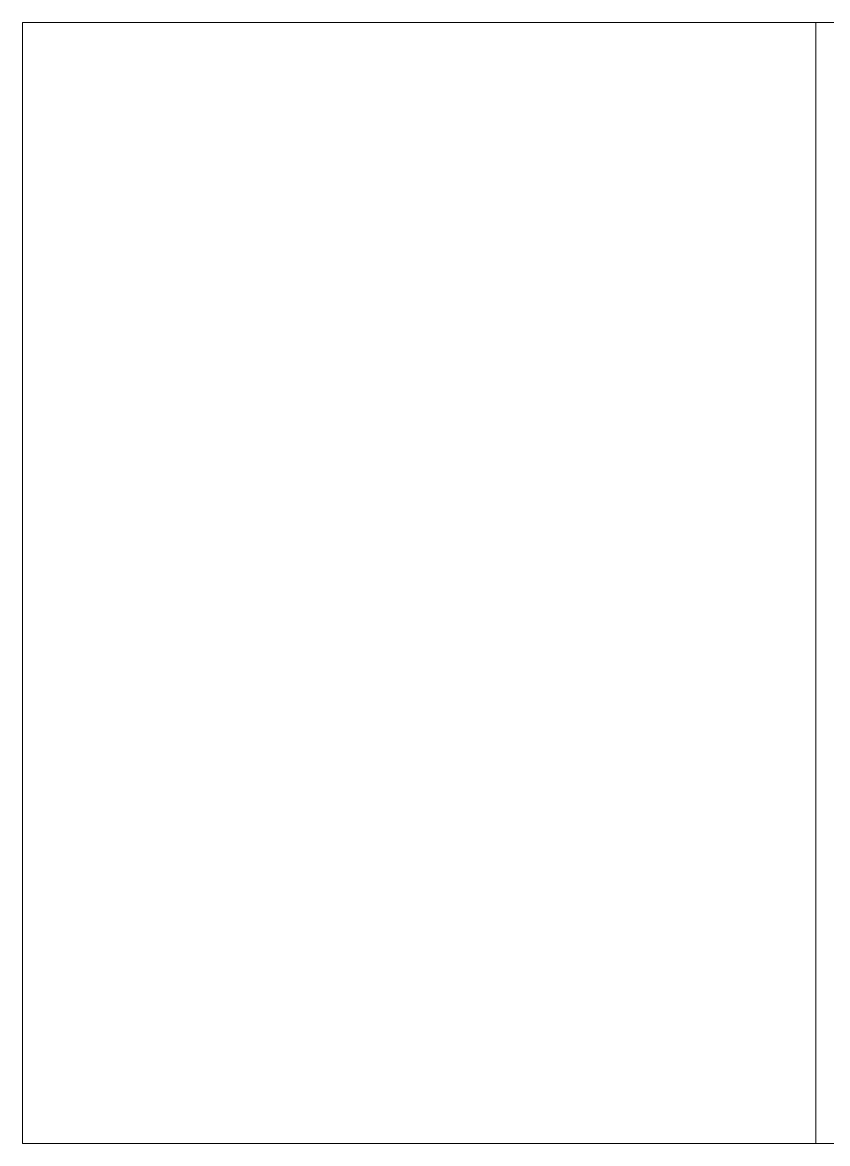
# Model space of a CAD drawing. Header units: millimetres. Extents: x 0 to 6510, y 0 to 297.
# Drawn here: x 0 to 213.1, y 0 to 297 of the extents above; entities that cross this region are included whole.
import ezdxf

# ---------------------------------------------------------------- set-up
doc = ezdxf.new("R2010")
doc.units = ezdxf.units.MM
doc.linetypes.add('K5LT_THIN', pattern=[0])

# ---------------------------------------------------------------- blocks, each defined once
blk = doc.blocks.new('U1428')
at = {"color": 7, "linetype": 'K5LT_THIN', "lineweight": 18}
for p, q in [((0, 0), (0, 297)), ((0, 297), (210, 297)), ((210, 297), (210, 0)), ((210, 0), (0, 0))]:
    blk.add_line(p, q, dxfattribs=at)
blk = doc.blocks.new('U1429')
at = {"color": 7, "linetype": 'K5LT_THIN', "lineweight": 18}
for p, q in [((210, 0), (210, 297)), ((210, 297), (630, 297)), ((630, 297), (630, 0)), ((630, 0), (210, 0))]:
    blk.add_line(p, q, dxfattribs=at)

msp = doc.modelspace()

# ---------------------------------------------------------------- block references
for name in ['U1428', 'U1429']:
    msp.add_blockref(name, (0, 0))

doc.saveas('drawing.dxf')
